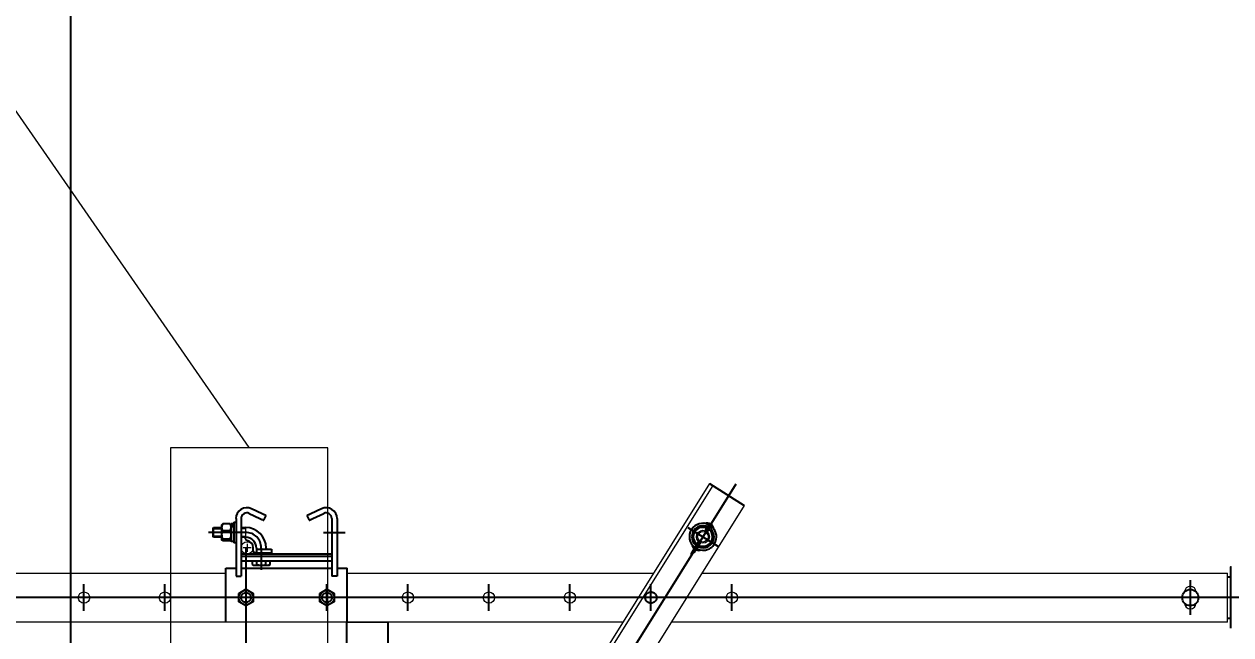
# Model space of a CAD drawing. Header units: millimetres. Extents: x -37020 to 35906, y -101 to 52234.
# Drawn here: x -37.68 to -36.19, y 251.563 to 252.318 of the extents above; entities that cross this region are included whole.
import ezdxf

# ---------------------------------------------------------------- set-up
doc = ezdxf.new("R2010")
doc.units = ezdxf.units.MM
doc.header["$PDMODE"] = 35
doc.header["$PDSIZE"] = 1
for name, pattern in [('CENTER', [50.8, 31.75, -6.35, 6.35, -6.35]), ('DASHDOTX2', [2, 1, -0.5, 0, -0.5]), ('HIDDEN', [9.525, 6.35, -3.175])]:
    doc.linetypes.add(name, pattern=pattern)
for name, color, linetype in [('Catenaria', 2, 'Continuous'), ('CI-Proyecciones', 1, 'HIDDEN'), ('EJES-COL', 1, 'DASHDOTX2'), ('GE-Cotas', 1, 'Continuous'), ('Layer1', 1, 'Continuous')]:
    doc.layers.add(name, color=color, linetype=linetype)
doc.styles.add('Romans', font='romans.shx', dxfattribs={"width": 0.8})
doc.dimstyles.new('COTAS GENERAL', dxfattribs={"dimscale": 0.1, "dimtxt": 2.5, "dimasz": 2.5, "dimexe": 1, "dimexo": 1, "dimgap": 1.25, "dimtad": 1, "dimzin": 1, "dimdsep": 46, "dimtxsty": 'Romans', "dimcen": 1, "dimclrd": 2, "dimclre": 1, "dimclrt": 3, "dimaunit": 1, "dimadec": 3, "dimazin": 0, "dimtfac": 1, "dimtix": 1, "dimtmove": 0, "dimatfit": 0, "dimfxl": 1, "dimtolj": 1, "dimarcsym": 0})

# ---------------------------------------------------------------- blocks, each defined once
blk = doc.blocks.new('galibo TA')
at = {"layer": 'EJES-COL', "color": 1, "linetype": 'HIDDEN'}
blk.add_line((0, 8.4976), (0, -2), dxfattribs=at)
blk = doc.blocks.new('*D358')
at = {"layer": 'Defpoints', "color": 0, "transparency": 16777216}
for p in [(-34.5311, 253.1149), (-34.9981, 253.0263), (-37.0626, 245.3413)]:
    blk.add_point(p, dxfattribs=at)
at = {"layer": 'GE-Cotas', "color": 1, "lineweight": -2, "transparency": 16777216}
for p, q in [((-34.7981, 253.0263), (-34.7311, 253.1149)), ((-34.7311, 253.1149), (-33.9966, 253.1149)), ((-34.9481, 253.0263), (-34.7981, 253.0263))]:
    blk.add_line(p, q, dxfattribs=at)
at = {"layer": 'GE-Cotas', "color": 3, "linetype": 'Continuous', "transparency": 16777216, "insert": (-34.2326, 253.2399), "char_height": 0.125, "attachment_point": 5, "style": 'Romans'}
blk.add_mtext('\\A1;+7685', dxfattribs=at)
blk = doc.blocks.new('*D359')
at = {"layer": 'Defpoints', "color": 0, "transparency": 16777216}
for p in [(-34.4648, 253.3557), (-34.9387, 253.2619), (-37.0626, 245.3413)]:
    blk.add_point(p, dxfattribs=at)
at = {"layer": 'GE-Cotas', "color": 1, "lineweight": -2, "transparency": 16777216}
for p, q in [((-34.7387, 253.2619), (-34.6648, 253.3557)), ((-34.6648, 253.3557), (-33.9594, 253.3557)), ((-34.8887, 253.2619), (-34.7387, 253.2619))]:
    blk.add_line(p, q, dxfattribs=at)
at = {"layer": 'GE-Cotas', "color": 3, "linetype": 'Continuous', "transparency": 16777216, "insert": (-34.1808, 253.4807), "char_height": 0.125, "attachment_point": 5, "style": 'Romans'}
blk.add_mtext('\\A1;+7921', dxfattribs=at)
blk = doc.blocks.new('*D360')
at = {"layer": 'Defpoints', "color": 0, "transparency": 16777216}
for p in [(-34.5037, 251.6369), (-35.1693, 251.6091), (-37.0626, 245.3413)]:
    blk.add_point(p, dxfattribs=at)
at = {"layer": 'GE-Cotas', "color": 1, "lineweight": -2, "transparency": 16777216}
for p, q in [((-34.9037, 251.6091), (-34.7037, 251.6369)), ((-34.7037, 251.6369), (-33.9692, 251.6369)), ((-35.1193, 251.6091), (-34.9037, 251.6091))]:
    blk.add_line(p, q, dxfattribs=at)
at = {"layer": 'GE-Cotas', "color": 3, "linetype": 'Continuous', "transparency": 16777216, "insert": (-34.2052, 251.7619), "char_height": 0.125, "attachment_point": 5, "style": 'Romans'}
blk.add_mtext('\\A1;+6268', dxfattribs=at)
blk = doc.blocks.new('*D362')
at = {"layer": 'Defpoints', "color": 0, "transparency": 16777216}
for p in [(-34.2445, 254.1249), (-34.7151, 253.9449), (-37.0626, 245.3413)]:
    blk.add_point(p, dxfattribs=at)
at = {"layer": 'GE-Cotas', "color": 1, "lineweight": -2, "transparency": 16777216}
for p, q in [((-34.5151, 253.9449), (-34.4445, 254.1249)), ((-34.4445, 254.1249), (-33.7058, 254.1249)), ((-34.6651, 253.9449), (-34.5151, 253.9449))]:
    blk.add_line(p, q, dxfattribs=at)
at = {"layer": 'GE-Cotas', "color": 3, "linetype": 'Continuous', "transparency": 16777216, "insert": (-33.9439, 254.2499), "char_height": 0.125, "attachment_point": 5, "style": 'Romans'}
blk.add_mtext('\\A1;+8604', dxfattribs=at)
blk = doc.blocks.new('p in 2200')
at = {"layer": 'Layer1', "linetype": 'Continuous', "lineweight": 15}
for p, q in [((-30.6861, 250.2295), (-31.11, 249.5511)), ((-30.682, 250.227), (-31.106, 249.5486)), ((-30.643, 250.2026), (-31.0669, 249.5242)), ((-31.2643, 250.1742), (-31.2587, 250.1742)), ((-31.2587, 250.1752), (-31.2587, 250.1632)), ((-30.6908, 250.1726), (-30.6915, 250.1714)), ((-30.6908, 250.1726), (-30.6895, 250.1718)), ((-30.6895, 250.1718), (-30.6902, 250.1708)), ((-30.6892, 250.1716), (-30.6899, 250.1706)), ((-30.6892, 250.1716), (-30.6899, 250.1706)), ((-30.6889, 250.1714), (-30.6896, 250.1704)), ((-30.6895, 250.1718), (-30.6892, 250.1716)), ((-30.6889, 250.1714), (-30.6892, 250.1716)), ((-30.6877, 250.1706), (-30.6889, 250.1714)), ((-30.6884, 250.1694), (-30.6877, 250.1706)), ((-31.2587, 250.1642), (-31.2643, 250.1642)), ((-31.2568, 250.155), (-31.2568, 250.1453)), ((-30.6998, 250.1582), (-30.7092, 250.1432)), ((-30.6986, 250.1572), (-30.7081, 250.142)), ((-30.6983, 250.157), (-30.7076, 250.1422)), ((-30.6983, 250.157), (-30.7055, 250.1456)), ((-30.698, 250.1568), (-30.7054, 250.145)), ((-30.7039, 250.1446), (-30.6967, 250.1562)), ((-31.7083, 250.1188), (-31.2833, 250.1188)), ((-31.1333, 250.1188), (-30.7552, 250.1188)), ((-30.6953, 250.1188), (-30.0463, 250.1188)), ((-30.0463, 250.0585), (-30.0463, 250.1188)), ((-30.7929, 250.0585), (-31.7083, 250.0585)), ((-31.1337, 250.0585), (-31.0829, 250.0585)), ((-30.0463, 250.0585), (-30.733, 250.0585))]:
    blk.add_line(p, q, dxfattribs=at)
at = {"layer": 'Layer1', "linetype": 'CENTER'}
for p, q in [((-31.0915, 249.5279), (-30.6531, 250.2294)), ((-31.2587, 250.1692), (-31.3047, 250.1692)), ((-31.1625, 250.1692), (-31.1357, 250.1692)), ((-30.7127, 250.1754), (-30.6755, 250.1522)), ((-31.2583, 250.1502), (-31.2583, 249.1891)), ((-31.2394, 250.1499), (-31.2394, 250.123)), ((-30.0923, 250.1102), (-30.0923, 250.0672)), ((-31.4583, 250.0722), (-31.4583, 250.1051)), ((-31.3583, 250.0722), (-31.3583, 250.1051)), ((-31.1583, 250.0722), (-31.1583, 250.1051)), ((-31.0583, 250.0722), (-31.0583, 250.1051)), ((-30.9583, 250.0722), (-30.9583, 250.1051)), ((-30.8583, 250.0722), (-30.8583, 250.1051)), ((-30.7583, 250.0722), (-30.7583, 250.1051)), ((-30.6583, 250.0722), (-30.6583, 250.1051)), ((-29.0583, 250.0887), (-31.7336, 250.0887))]:
    blk.add_line(p, q, dxfattribs=at)
at = {"layer": 'Layer1'}
for p, q in [((-30.6861, 250.2295), (-30.643, 250.2026)), ((-31.2383, 250.1922), (-31.2516, 250.1984)), ((-31.1649, 250.1984), (-31.1783, 250.1922)), ((-31.2734, 250.1819), (-31.2706, 250.1819)), ((-31.2734, 250.1819), (-31.2734, 250.1565)), ((-31.2706, 250.1863), (-31.2706, 250.1153)), ((-31.2643, 250.1863), (-31.2643, 250.1153)), ((-31.2543, 250.1927), (-31.241, 250.1864)), ((-31.2362, 250.1842), (-31.2335, 250.19)), ((-31.1831, 250.19), (-31.1804, 250.1842)), ((-31.1756, 250.1864), (-31.1622, 250.1927)), ((-31.1523, 250.1863), (-31.1523, 250.1153)), ((-31.1459, 250.1863), (-31.1459, 250.1153)), ((-31.2994, 250.1742), (-31.2984, 250.1752)), ((-31.2994, 250.1742), (-31.2994, 250.1642)), ((-31.2984, 250.1752), (-31.288, 250.1752)), ((-31.288, 250.1787), (-31.2878, 250.1789)), ((-31.288, 250.1755), (-31.288, 250.1787)), ((-31.288, 250.1661), (-31.288, 250.1755)), ((-31.288, 250.1598), (-31.288, 250.1661)), ((-31.2779, 250.1796), (-31.2867, 250.1796)), ((-31.2779, 250.1713), (-31.2867, 250.1713)), ((-31.2768, 250.1789), (-31.2766, 250.1787)), ((-31.2766, 250.1802), (-31.2734, 250.1802)), ((-31.2766, 250.1802), (-31.2766, 250.1776)), ((-31.2766, 250.1776), (-31.2734, 250.1776)), ((-31.2766, 250.1765), (-31.2766, 250.1776)), ((-31.2766, 250.1764), (-31.2734, 250.1764)), ((-31.2766, 250.1764), (-31.2766, 250.1581)), ((-31.2643, 250.1752), (-31.2587, 250.1752)), ((-30.6868, 250.1755), (-30.686, 250.174)), ((-31.2984, 250.1632), (-31.2994, 250.1642)), ((-31.288, 250.1632), (-31.2984, 250.1632)), ((-31.288, 250.1596), (-31.288, 250.1598)), ((-31.2878, 250.1594), (-31.288, 250.1596)), ((-31.2779, 250.1609), (-31.2867, 250.1609)), ((-31.2779, 250.1587), (-31.2867, 250.1587)), ((-31.2766, 250.1596), (-31.2768, 250.1594)), ((-31.2734, 250.1581), (-31.2766, 250.1581)), ((-31.2706, 250.1565), (-31.2734, 250.1565)), ((-31.2587, 250.1632), (-31.2643, 250.1632)), ((-31.2587, 250.1611), (-31.2587, 250.1632)), ((-30.6845, 250.1567), (-30.6831, 250.1557)), ((-30.6835, 250.1583), (-30.6819, 250.1575)), ((-31.2643, 250.1427), (-31.1523, 250.1427)), ((-31.2643, 250.1397), (-31.1523, 250.1397)), ((-31.2493, 250.1499), (-31.2493, 250.1502)), ((-31.2493, 250.1459), (-31.2493, 250.1499)), ((-31.2454, 250.1439), (-31.2473, 250.1439)), ((-31.2454, 250.1499), (-31.2454, 250.1439)), ((-31.2454, 250.1486), (-31.2454, 250.1439)), ((-31.2454, 250.1486), (-31.2269, 250.1486)), ((-31.2454, 250.1426), (-31.2454, 250.1439)), ((-31.2454, 250.1439), (-31.2269, 250.1439)), ((-31.2334, 250.1499), (-31.2334, 250.1486)), ((-31.2334, 250.1439), (-31.2334, 250.1427)), ((-31.2269, 250.1486), (-31.2269, 250.1439)), ((-31.2833, 250.1252), (-31.2706, 250.1252)), ((-31.2833, 250.0587), (-31.2833, 250.1252)), ((-31.1523, 250.1335), (-31.2643, 250.1335)), ((-31.2643, 250.1252), (-31.1523, 250.1252)), ((-31.2503, 250.1294), (-31.2503, 250.1335)), ((-31.2489, 250.1286), (-31.2503, 250.1294)), ((-31.2489, 250.1286), (-31.2476, 250.1286)), ((-31.2476, 250.1286), (-31.2394, 250.1286)), ((-31.2449, 250.1294), (-31.2449, 250.1335)), ((-31.2394, 250.1286), (-31.2311, 250.1286)), ((-31.2339, 250.1294), (-31.2339, 250.1335)), ((-31.2311, 250.1286), (-31.2299, 250.1286)), ((-31.2284, 250.1294), (-31.2299, 250.1286)), ((-31.2284, 250.1294), (-31.2284, 250.1335)), ((-31.1459, 250.1252), (-31.1333, 250.1252)), ((-31.1333, 250.0587), (-31.1333, 250.1252)), ((-31.2706, 250.1153), (-31.2643, 250.1153)), ((-31.1459, 250.1153), (-31.1523, 250.1153)), ((-30.0463, 250.1144), (-30.0423, 250.1144)), ((-30.0423, 250.0629), (-30.0463, 250.0629)), ((-31.1337, 250.0169), (-31.1337, 250.0585)), ((-31.0829, 250.023), (-31.0829, 250.0585))]:
    blk.add_line(p, q, dxfattribs=at)
at = {"layer": 'Layer1', "linetype": 'Continuous'}
for p, q in [((-31.2984, 250.1632), (-31.2984, 250.1752)), ((-31.2984, 250.1742), (-31.288, 250.1742)), ((-31.288, 250.1642), (-31.2984, 250.1642))]:
    blk.add_line(p, q, dxfattribs=at)
at = {"layer": 'Layer1', "lineweight": 15}
blk.add_line((-31.2519, 250.1502), (-31.2617, 250.1502), dxfattribs=at)
at = {"layer": 'Layer1', "flags": 128}
for points in [[(-31.241, 250.1864), (-31.2402, 250.1861), (-31.2394, 250.1857), (-31.2386, 250.1853), (-31.2379, 250.185), (-31.2373, 250.1847), (-31.2369, 250.1845), (-31.2365, 250.1843), (-31.2363, 250.1842), (-31.2362, 250.1842)], [(-31.2335, 250.19), (-31.2336, 250.19), (-31.2338, 250.1901), (-31.2342, 250.1903), (-31.2347, 250.1905), (-31.2352, 250.1908), (-31.2359, 250.1911), (-31.2367, 250.1914), (-31.2375, 250.1918), (-31.2383, 250.1922)], [(-31.1783, 250.1922), (-31.1791, 250.1918), (-31.1799, 250.1914), (-31.1806, 250.1911), (-31.1813, 250.1908), (-31.1819, 250.1905), (-31.1824, 250.1903), (-31.1828, 250.1901), (-31.183, 250.19), (-31.1831, 250.19)], [(-31.1804, 250.1842), (-31.1803, 250.1842), (-31.1801, 250.1843), (-31.1797, 250.1845), (-31.1792, 250.1847), (-31.1786, 250.185), (-31.1779, 250.1853), (-31.1772, 250.1857), (-31.1764, 250.1861), (-31.1756, 250.1864)], [(-30.6884, 250.1743), (-30.6878, 250.1739), (-30.6872, 250.1735)], [(-30.6871, 250.1756), (-30.6883, 250.1762), (-30.6883, 250.1762)], [(-30.6855, 250.1745), (-30.6864, 250.1751), (-30.6865, 250.1752)]]:
    blk.add_lwpolyline(points, dxfattribs=at)
at = {"layer": 'Layer1', "linetype": 'Continuous', "lineweight": 15, "flags": 128}
for points in [[(-30.6903, 250.1749), (-30.6902, 250.1749), (-30.6899, 250.1749), (-30.6894, 250.175), (-30.6889, 250.1751)], [(-30.6889, 250.1751), (-30.6888, 250.1751), (-30.6887, 250.1751), (-30.6887, 250.1751), (-30.6886, 250.1751), (-30.6886, 250.1751), (-30.6885, 250.1751), (-30.6885, 250.1752), (-30.6885, 250.1752)], [(-30.6863, 250.1735), (-30.6863, 250.1735), (-30.6863, 250.1736), (-30.6863, 250.1737), (-30.6863, 250.1737), (-30.6863, 250.1738), (-30.6864, 250.1738), (-30.6864, 250.1738), (-30.6864, 250.1738)], [(-30.6858, 250.172), (-30.6858, 250.1722), (-30.6859, 250.1725), (-30.6861, 250.1729), (-30.6863, 250.1735)], [(-30.7092, 250.1432), (-30.7092, 250.1431), (-30.7092, 250.1429), (-30.7092, 250.1426), (-30.7092, 250.1422), (-30.7092, 250.1417)], [(-30.7092, 250.1417), (-30.7089, 250.1418), (-30.7085, 250.1419), (-30.7081, 250.142)], [(-30.7081, 250.142), (-30.7081, 250.142), (-30.708, 250.1421), (-30.7079, 250.1421), (-30.7078, 250.1421), (-30.7078, 250.1421), (-30.7077, 250.1422), (-30.7077, 250.1422), (-30.7076, 250.1422), (-30.7076, 250.1422), (-30.7076, 250.1422)], [(-30.7054, 250.145), (-30.7054, 250.1451), (-30.7054, 250.1452), (-30.7055, 250.1453), (-30.7055, 250.1453), (-30.7055, 250.1454), (-30.7055, 250.1455), (-30.7055, 250.1455), (-30.7055, 250.1455), (-30.7055, 250.1456), (-30.7055, 250.1456)], [(-30.7053, 250.1439), (-30.7053, 250.1442), (-30.7054, 250.1446), (-30.7054, 250.145)], [(-30.7039, 250.1446), (-30.704, 250.1446), (-30.7042, 250.1445), (-30.7044, 250.1443), (-30.7048, 250.1441), (-30.7053, 250.1439)]]:
    blk.add_lwpolyline(points, dxfattribs=at)
at = {"layer": 'Layer1'}
for points in [[(-31.2673, 250.0939), (-31.2583, 250.0991), (-31.2493, 250.0939), (-31.2493, 250.0835), (-31.2583, 250.0783), (-31.2673, 250.0835)], [(-31.1673, 250.0939), (-31.1583, 250.0991), (-31.1493, 250.0939), (-31.1493, 250.0835), (-31.1583, 250.0783), (-31.1673, 250.0835)]]:
    blk.add_lwpolyline(points, close=True, dxfattribs=at)
at = {"layer": 'Layer1', "linetype": 'Continuous', "lineweight": 15}
for centre, radius in [((-30.6941, 250.1638), 0.008), ((-30.6941, 250.1638), 0.0065), ((-31.2568, 250.1502), 0.0075), ((-31.4583, 250.0887), 0.007), ((-31.3583, 250.0887), 0.007), ((-31.0583, 250.0887), 0.007), ((-30.9583, 250.0887), 0.007), ((-30.8583, 250.0887), 0.007), ((-30.6583, 250.0887), 0.007)]:
    blk.add_circle(centre, radius, dxfattribs=at)
at = {"layer": 'Layer1'}
for centre, radius in [((-31.2583, 250.0887), 0.009), ((-31.1583, 250.0887), 0.009), ((-30.0923, 250.0887), 0.01)]:
    blk.add_circle(centre, radius, dxfattribs=at)
at = {"layer": 'Layer1', "linetype": 'HIDDEN'}
for centre, radius in [((-31.2583, 250.0887), 0.006), ((-31.1583, 250.0887), 0.006), ((-30.7583, 250.0887), 0.007)]:
    blk.add_circle(centre, radius, dxfattribs=at)
at = {"layer": 'Layer1'}
for centre, radius, start, end in [((-31.2573, 250.1863), 0.0134, 65, 180), ((-31.1593, 250.1863), 0.0134, 0, 115), ((-31.2573, 250.1863), 0.007, 65, 180), ((-31.1593, 250.1863), 0.007, 0, 115), ((-31.2587, 250.1499), 0.0253, 0, 90), ((-30.6941, 250.1638), 0.0167, 64.9875, 231.6254), ((-30.6941, 250.1638), 0.0137, 118.5399, 176.9713), ((-30.6941, 250.1638), 0.0119, 148, 208), ((-30.6941, 250.1638), 0.0119, 88, 148), ((-30.6941, 250.1638), 0.0137, 72.7563, 117.0692), ((-30.6941, 250.1638), 0.0119, 71.7098, 88), ((-30.6941, 250.1638), 0.0119, 28, 44.2902), ((-30.6941, 250.1638), 0.0137, 359.7122, 43.2437), ((-30.6941, 250.1638), 0.0119, 328, 28), ((-30.6941, 250.1638), 0.0167, 340.2356, 51.0125), ((-31.2587, 250.1499), 0.0133, 0, 90), ((-31.2567, 250.1611), 0.002, 180, 259.8869), ((-31.2587, 250.1499), 0.00939, 0.872, 79.8894), ((-30.6941, 250.1638), 0.0137, 179.4976, 230.2412), ((-30.6941, 250.1638), 0.0119, 208, 229.0659), ((-30.6941, 250.1638), 0.0167, 244.3746, 340.2356), ((-30.6941, 250.1638), 0.0137, 245.7588, 296.4223), ((-30.6941, 250.1638), 0.0119, 246.9341, 268), ((-30.6941, 250.1638), 0.0119, 268, 328), ((-30.6941, 250.1638), 0.0137, 299.1347, 323.5), ((-30.6941, 250.1638), 0.0137, 332.5, 356.5138), ((-31.2473, 250.1459), 0.002, 180, 270)]:
    blk.add_arc(centre, radius, start, end, dxfattribs=at)
at = {"layer": 'Layer1', "linetype": 'Continuous', "lineweight": 15}
for centre, radius, start, end in [((-30.6888, 250.1723), 0.00875, 3.2791, 112.7209), ((-30.6937, 250.1744), 0.00336, 328, 8.7336), ((-30.6869, 250.1754), 0.00351, 148, 188.7336), ((-30.6869, 250.1754), 0.00351, 287.2664, 148), ((-30.6937, 250.1744), 0.00485, 328, 8.7336), ((-30.6937, 250.1744), 0.00521, 328, 8.7336), ((-30.6848, 250.1688), 0.00521, 107.2664, 148), ((-30.6869, 250.1754), 0.00203, 287.2664, 188.7336), ((-30.6848, 250.1688), 0.00485, 107.2664, 148), ((-30.6869, 250.1754), 0.00167, 287.2664, 188.7336), ((-30.6848, 250.1688), 0.00336, 107.2664, 148), ((-30.6994, 250.1553), 0.00875, 183.2791, 225.7939), ((-30.6994, 250.1553), 0.00875, 250.2061, 292.7209), ((-30.0923, 250.0957), 0.007, 0, 180), ((-30.0923, 250.0817), 0.007, 180, 0)]:
    blk.add_arc(centre, radius, start, end, dxfattribs=at)
at = {"layer": 'Layer1', "linetype": 'CENTER'}
blk.add_arc((-31.2587, 250.1499), 0.0193, 0, 90, dxfattribs=at)
at = {"layer": 'Layer1'}
for points, knots in [([(-31.288, 250.1755), (-31.2879, 250.176), (-31.2878, 250.1772), (-31.2873, 250.1786), (-31.2868, 250.1794), (-31.2867, 250.1796)], [0, 0, 0, 0, 0.406293, 0.82727, 1, 1, 1, 1]), ([(-31.2867, 250.1713), (-31.2871, 250.172), (-31.2877, 250.1733), (-31.288, 250.1747), (-31.288, 250.1754), (-31.288, 250.1755)], [0, 0, 0, 0, 0.484341, 0.986326, 1, 1, 1, 1]), ([(-31.288, 250.1661), (-31.288, 250.1663), (-31.288, 250.167), (-31.2878, 250.1685), (-31.2873, 250.1701), (-31.2869, 250.171), (-31.2867, 250.1713)], [0, 0, 0, 0, 0.066532, 0.435282, 0.814551, 1, 1, 1, 1]), ([(-31.2867, 250.1609), (-31.2869, 250.1614), (-31.2874, 250.1624), (-31.2879, 250.1641), (-31.2879, 250.1655), (-31.288, 250.1661)], [0, 0, 0, 0, 0.26546, 0.628076, 1, 1, 1, 1]), ([(-31.2867, 250.1796), (-31.2871, 250.1794), (-31.2876, 250.1792), (-31.2877, 250.1789), (-31.2877, 250.1789)], [0, 0, 0, 0, 0.7373052, 1, 1, 1, 1]), ([(-31.2766, 250.1755), (-31.2767, 250.176), (-31.2768, 250.1772), (-31.2773, 250.1786), (-31.2778, 250.1794), (-31.2779, 250.1796)], [0, 0, 0, 0, 0.406293, 0.82727, 1, 1, 1, 1]), ([(-31.2779, 250.1796), (-31.2775, 250.1794), (-31.277, 250.1792), (-31.2769, 250.1789), (-31.2769, 250.1789)], [0, 0, 0, 0, 0.7373052, 1, 1, 1, 1]), ([(-31.2779, 250.1713), (-31.2775, 250.172), (-31.2769, 250.1733), (-31.2766, 250.1747), (-31.2766, 250.1754), (-31.2766, 250.1755)], [0, 0, 0, 0, 0.484341, 0.986326, 1, 1, 1, 1]), ([(-31.2766, 250.1661), (-31.2766, 250.1663), (-31.2766, 250.167), (-31.2768, 250.1685), (-31.2773, 250.1701), (-31.2777, 250.171), (-31.2779, 250.1713)], [0, 0, 0, 0, 0.066532, 0.435282, 0.81455, 1, 1, 1, 1]), ([(-31.2779, 250.1609), (-31.2777, 250.1614), (-31.2772, 250.1624), (-31.2767, 250.1641), (-31.2767, 250.1655), (-31.2766, 250.1661)], [0, 0, 0, 0, 0.26546, 0.628076, 1, 1, 1, 1]), ([(-30.7078, 250.1643), (-30.7073, 250.1652), (-30.7061, 250.1671), (-30.7049, 250.1691), (-30.7042, 250.1701), (-30.7042, 250.1701)], [0, 0, 0, 0, 0.484547, 0.986748, 1, 1, 1, 1]), ([(-30.7042, 250.1701), (-30.7037, 250.1709), (-30.7027, 250.1726), (-30.7014, 250.1745), (-30.7008, 250.1756), (-30.7006, 250.176)], [0, 0, 0, 0, 0.406635, 0.827972, 1, 1, 1, 1]), ([(-30.7006, 250.176), (-30.6995, 250.1759), (-30.6973, 250.1758), (-30.6949, 250.1758), (-30.6937, 250.1757), (-30.6937, 250.1757)], [0, 0, 0, 0, 0.4845457, 0.9867486, 1, 1, 1, 1]), ([(-30.6937, 250.1757), (-30.6927, 250.1757), (-30.6916, 250.1756), (-30.6905, 250.1756), (-30.6903, 250.1756)], [0, 0, 0, 0, 0.847161, 1, 1, 1, 1]), ([(-30.6885, 250.1755), (-30.6883, 250.1755), (-30.6877, 250.1755), (-30.6872, 250.1755), (-30.6868, 250.1755)], [0, 0, 0, 0, 0.32141, 1, 1, 1, 1]), ([(-30.6852, 250.1724), (-30.6851, 250.1722), (-30.6845, 250.1712), (-30.684, 250.1702), (-30.6836, 250.1694)], [0, 0, 0, 0, 0.2287917, 1, 1, 1, 1]), ([(-30.6836, 250.1694), (-30.6835, 250.1693), (-30.683, 250.1684), (-30.6821, 250.1667), (-30.6811, 250.1648), (-30.6805, 250.1637), (-30.6804, 250.1633)], [0, 0, 0, 0, 0.066921, 0.435837, 0.815266, 1, 1, 1, 1]), ([(-31.288, 250.1598), (-31.2879, 250.16), (-31.2878, 250.1603), (-31.2873, 250.1607), (-31.2868, 250.1609), (-31.2867, 250.1609)], [0, 0, 0, 0, 0.406292, 0.82727, 1, 1, 1, 1]), ([(-31.2867, 250.1587), (-31.2871, 250.1589), (-31.2877, 250.1593), (-31.288, 250.1596), (-31.288, 250.1598), (-31.288, 250.1598)], [0, 0, 0, 0, 0.484341, 0.986326, 1, 1, 1, 1]), ([(-31.2766, 250.1598), (-31.2767, 250.16), (-31.2768, 250.1603), (-31.2773, 250.1607), (-31.2778, 250.1609), (-31.2779, 250.1609)], [0, 0, 0, 0, 0.406292, 0.82727, 1, 1, 1, 1]), ([(-31.2779, 250.1587), (-31.2775, 250.1589), (-31.277, 250.1591), (-31.2769, 250.1594), (-31.2769, 250.1594)], [0, 0, 0, 0, 0.737305, 1, 1, 1, 1]), ([(-30.7078, 250.1643), (-30.7076, 250.1638), (-30.7069, 250.1626), (-30.7058, 250.1605), (-30.705, 250.159), (-30.7046, 250.1582)], [0, 0, 0, 0, 0.265444, 0.628072, 1, 1, 1, 1]), ([(-30.7046, 250.1582), (-30.7045, 250.1581), (-30.7041, 250.1572), (-30.7033, 250.1557), (-30.7027, 250.1545), (-30.7024, 250.154)], [0, 0, 0, 0, 0.098345, 0.64049, 1, 1, 1, 1]), ([(-30.6945, 250.1519), (-30.6955, 250.1519), (-30.6971, 250.152), (-30.6986, 250.1521), (-30.6993, 250.1521)], [0, 0, 0, 0, 0.597277, 1, 1, 1, 1]), ([(-30.6876, 250.1517), (-30.6887, 250.1517), (-30.6909, 250.1518), (-30.6933, 250.1519), (-30.6945, 250.1519), (-30.6945, 250.1519)], [0, 0, 0, 0, 0.484546, 0.986748, 1, 1, 1, 1]), ([(-30.684, 250.1575), (-30.6845, 250.1567), (-30.6855, 250.155), (-30.6868, 250.1531), (-30.6874, 250.152), (-30.6876, 250.1517)], [0, 0, 0, 0, 0.406636, 0.827972, 1, 1, 1, 1]), ([(-30.6804, 250.1633), (-30.6809, 250.1624), (-30.6821, 250.1606), (-30.6833, 250.1586), (-30.684, 250.1575), (-30.684, 250.1575)], [0, 0, 0, 0, 0.4845457, 0.9867481, 1, 1, 1, 1]), ([(-31.2503, 250.1294), (-31.2499, 250.1292), (-31.249, 250.1287), (-31.2481, 250.1286), (-31.2476, 250.1286)], [0, 0, 0, 0, 0.495458, 1, 1, 1, 1]), ([(-31.2476, 250.1286), (-31.2475, 250.1286), (-31.247, 250.1286), (-31.2461, 250.1288), (-31.2453, 250.1292), (-31.2449, 250.1294)], [0, 0, 0, 0, 0.070092, 0.5307855, 1, 1, 1, 1]), ([(-31.2449, 250.1294), (-31.2434, 250.1291), (-31.2416, 250.1286), (-31.2398, 250.1286), (-31.2394, 250.1286)], [0, 0, 0, 0, 0.781278, 1, 1, 1, 1]), ([(-31.2394, 250.1286), (-31.2379, 250.1287), (-31.236, 250.1288), (-31.2342, 250.1293), (-31.2339, 250.1294)], [0, 0, 0, 0, 0.805745, 1, 1, 1, 1]), ([(-31.2339, 250.1294), (-31.2334, 250.1292), (-31.2325, 250.1287), (-31.2316, 250.1286), (-31.2311, 250.1286)], [0, 0, 0, 0, 0.495458, 1, 1, 1, 1]), ([(-31.2311, 250.1286), (-31.2311, 250.1286), (-31.2306, 250.1286), (-31.2297, 250.1288), (-31.2288, 250.1292), (-31.2284, 250.1294)], [0, 0, 0, 0, 0.070092, 0.530785, 1, 1, 1, 1]), ([(-30.0423, 250.0704), (-30.0423, 250.0718), (-30.0423, 250.0746), (-30.0423, 250.0792), (-30.0423, 250.0836), (-30.0423, 250.0878), (-30.0423, 250.0917), (-30.0423, 250.0956), (-30.0423, 250.0994), (-30.0423, 250.1031), (-30.0423, 250.1066), (-30.0423, 250.1099), (-30.0423, 250.1133), (-30.0423, 250.1166), (-30.0423, 250.1196), (-30.0423, 250.1221), (-30.0423, 250.1241), (-30.0423, 250.1256), (-30.0423, 250.1264), (-30.0423, 250.1267), (-30.0423, 250.1266), (-30.0423, 250.1266)], [0, 0, 0, 0, 0.058891, 0.119603, 0.182018, 0.230818, 0.279611, 0.329449, 0.37928, 0.429119, 0.47895, 0.52775, 0.576543, 0.638964, 0.699677, 0.758561, 0.817451, 0.878164, 0.940579, 0.989378, 1, 1, 1, 1]), ([(-30.0423, 250.0507), (-30.0423, 250.0507), (-30.0423, 250.0507), (-30.0423, 250.0512), (-30.0423, 250.0521), (-30.0423, 250.0534), (-30.0423, 250.0551), (-30.0423, 250.0571), (-30.0423, 250.0596), (-30.0423, 250.0627), (-30.0423, 250.0664), (-30.0423, 250.0691), (-30.0423, 250.0704)], [0, 0, 0, 0, 0.0738155, 0.1701917, 0.2665548, 0.362931, 0.459294, 0.5536623, 0.6480177, 0.7687258, 0.8861228, 1, 1, 1, 1])]:
    blk.add_open_spline(points, degree=3, knots=knots, dxfattribs=at)

msp = doc.modelspace()

# ---------------------------------------------------------------- linework, layer by layer
at = {"color": 1, "linetype": 'Continuous', "lineweight": 15, "elevation": 11.48}
msp.add_lwpolyline([(-37.402, 251.7945), (-38.0572, 252.7404), (-39.756, 252.7404)], dxfattribs=at)
at = {"color": 1, "linetype": 'Continuous', "lineweight": 15}
msp.add_lwpolyline([(-37.4993, 251.794), (-37.4993, 250.68), (-37.305, 250.68), (-37.305, 251.794)], close=True, dxfattribs=at)

# ---------------------------------------------------------------- block references
at = {"layer": 'Catenaria', "linetype": 'Continuous'}
msp.add_blockref('p in 2200', (-6.1476, 1.5204), dxfattribs=at)
at = {"layer": 'CI-Proyecciones', "ltscale": 100}
msp.add_blockref('galibo TA', (-37.6224, 245.3413), dxfattribs=at)

# ---------------------------------------------------------------- dimensions: what is measured, and where the dimension line sits
at = {"layer": 'GE-Cotas'}
for feature_location, offset, picture, middle in [((-34.7151, 253.9449), (0.4705, 0.18), '*D362', (-33.9439, 254.2499)), ((-34.9387, 253.2619), (0.4739, 0.0938), '*D359', (-34.1808, 253.4807)), ((-34.9981, 253.0263), (0.467, 0.0885), '*D358', (-34.2326, 253.2399)), ((-35.1693, 251.6091), (0.6656, 0.0278), '*D360', (-34.2052, 251.7619))]:
    dim = msp.add_ordinate_dim(feature_location=feature_location, offset=offset, dtype=0, origin=(-37.0626, 245.3413), text='+<>', dimstyle='COTAS GENERAL', override={"dimscale": 0.05, "dimasz": 2, "dimdec": 0, "dimlfac": 1000, "dimdsep": 44}, dxfattribs=at)
    dim.commit()
    dim.dimension.update_dxf_attribs({"geometry": picture, "text_midpoint": middle})

doc.saveas('drawing.dxf')
